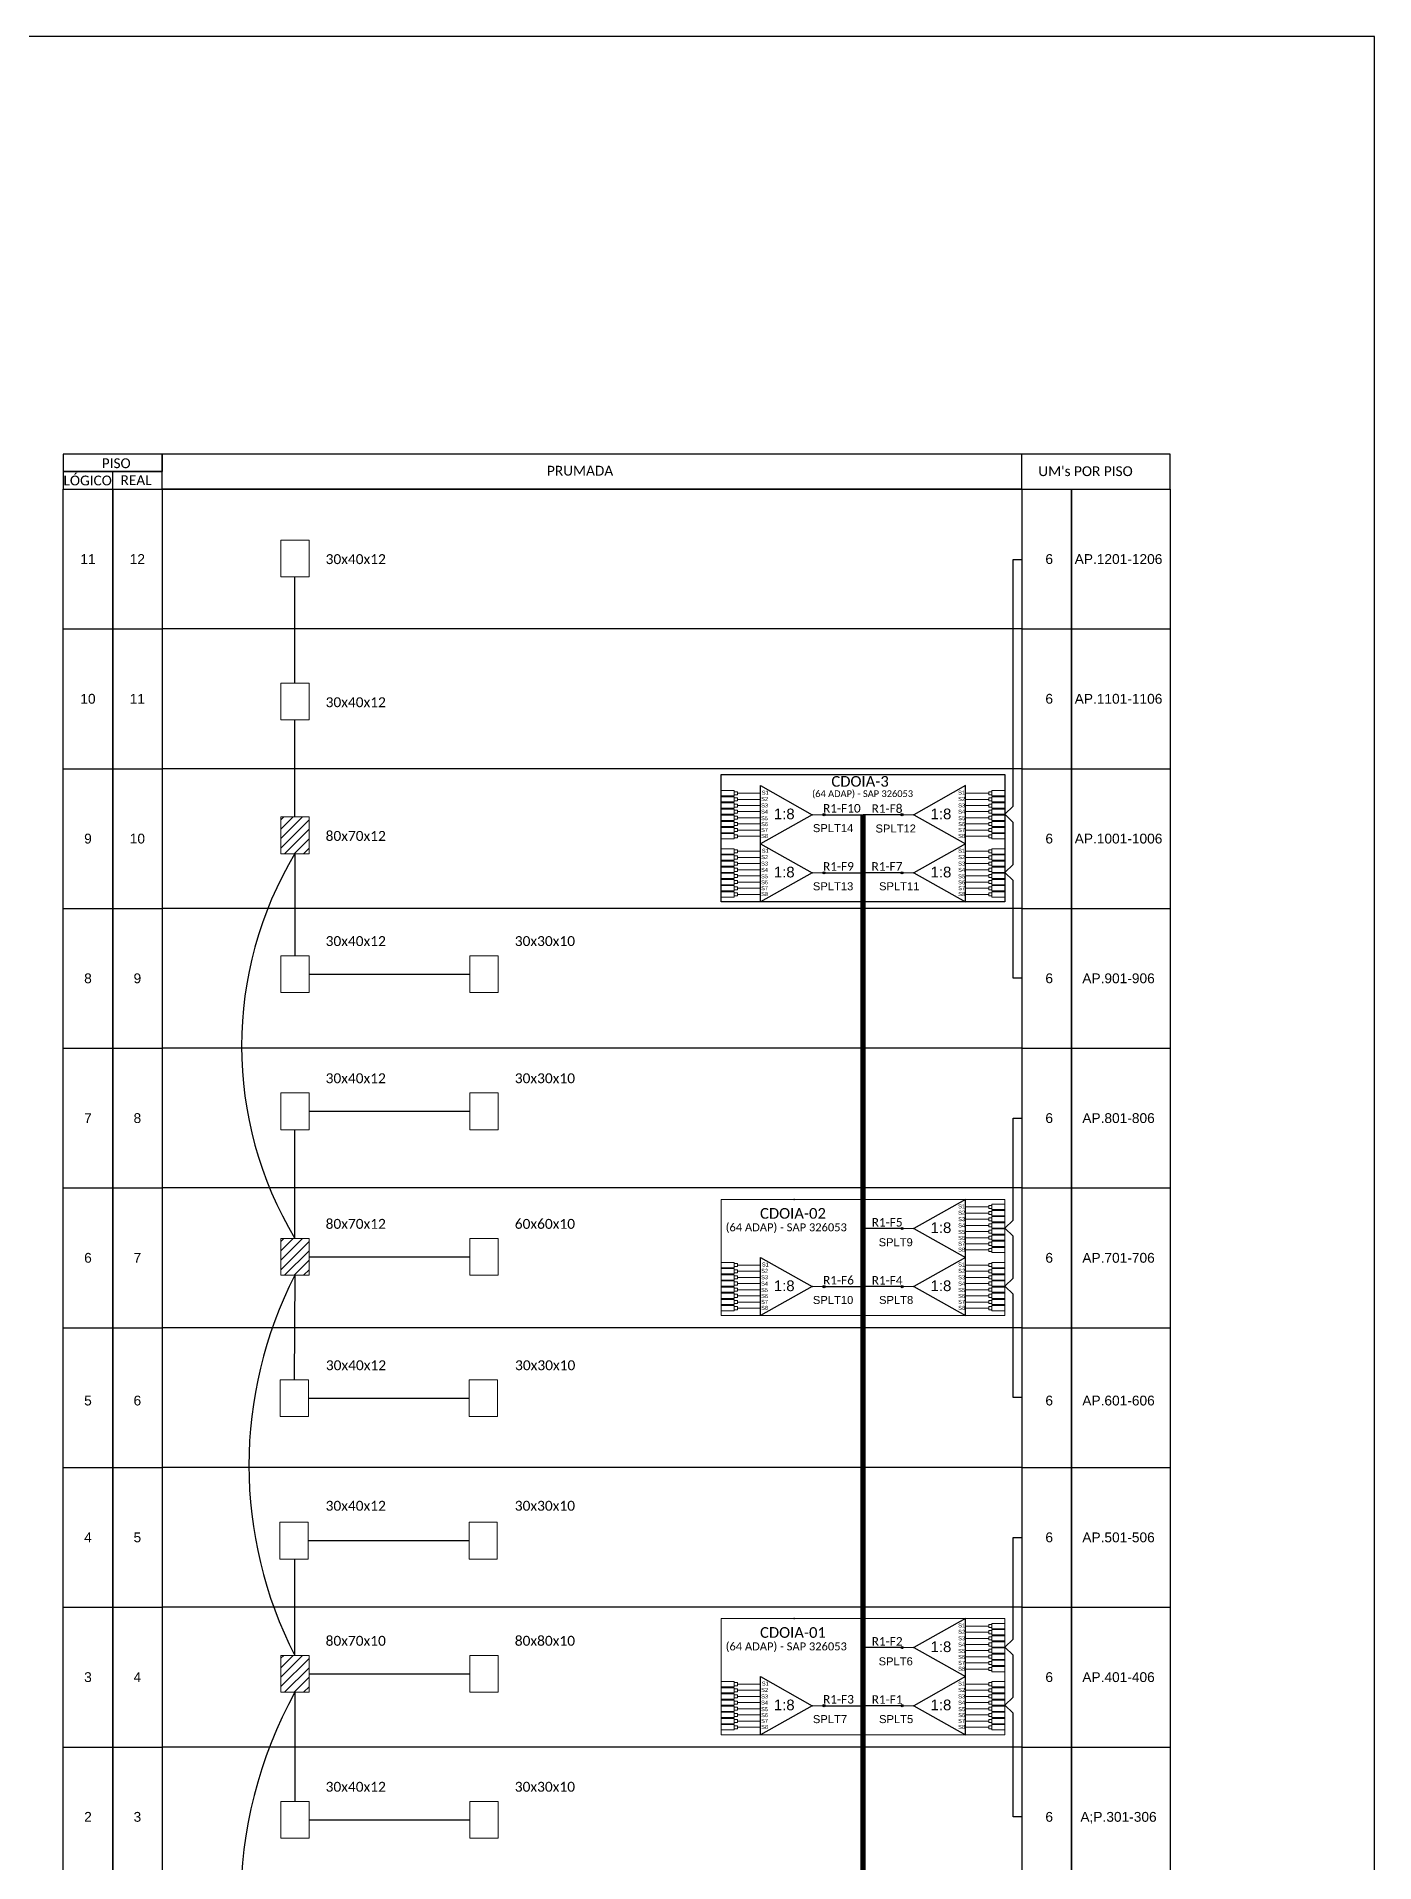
# Model space of a CAD drawing. Header units: millimetres. Extents: x 10187 to 11026, y 960 to 1554.
# Drawn here: x 10775 to 11025.8, y 1212 to 1554.2 of the extents above; entities that cross this region are included whole.
import ezdxf
from ezdxf.enums import TextEntityAlignment as Align

# ---------------------------------------------------------------- set-up
doc = ezdxf.new("R2010")
doc.units = ezdxf.units.MM
doc.layers.add('10.0-Cartográfico', color=252, linetype='Continuous')
doc.layers.add('CAP a instalar', color=1, linetype='Continuous')
doc.styles.add('ARIAL', font='arial.ttf')
doc.styles.add('WMF-Calibri0', font='calibri.ttf')

# ---------------------------------------------------------------- blocks, each defined once
blk = doc.blocks.new('SPLITTER_')
blk.add_point((0, 0))
at = {"style": 'ARIAL', "flags": 4}
blk.add_attdef('SPLT', (0, -3.26), '', height=1.5, dxfattribs=at)
blk = doc.blocks.new('LEG_64ADAP_ESQ')
blk.add_point((0, 0))
at = {"color": 1, "style": 'WMF-Calibri0', "flags": 4}
blk.add_attdef('CDO', (-4.08, -3.61), '', height=2, dxfattribs=at)
blk.add_attdef('MODELO', text='', height=1.5, dxfattribs=at).set_placement((-1.47, -5.97), align=Align.CENTER)

msp = doc.modelspace()

# ---------------------------------------------------------------- hatches: boundary and pattern name
h = msp.add_hatch()
h.set_pattern_fill('ANSI31', color=1, scale=10)
h.set_pattern_definition([(45, (-1366.6973, -375.054), (-0.88388348, 0.88388348), [])])
h.paths.add_polyline_path([(10826.12, 1407.94), (10820.83, 1407.94), (10820.83, 1401.04), (10826.12, 1401.04)])
h = msp.add_hatch(color=3)
h.dxf.hatch_style = 1
edge = h.paths.add_edge_path()
edge.add_arc((10922.65, 1408.34), 0.205, 0, 360)
h = msp.add_hatch(color=3)
h.dxf.hatch_style = 1
edge = h.paths.add_edge_path()
edge.add_arc((10937.26, 1408.34), 0.205, 0, 360)
h = msp.add_hatch(color=3)
h.dxf.hatch_style = 1
edge = h.paths.add_edge_path()
edge.add_arc((10922.65, 1397.44), 0.205, 0, 360)
h = msp.add_hatch(color=3)
h.dxf.hatch_style = 1
edge = h.paths.add_edge_path()
edge.add_arc((10937.26, 1397.44), 0.205, 0, 360)
h = msp.add_hatch()
h.set_pattern_fill('ANSI31', color=1, scale=10)
h.set_pattern_definition([(45, (-1366.6973, -454.0812), (-0.88388348, 0.88388348), [])])
h.paths.add_polyline_path([(10826.12, 1328.91), (10820.83, 1328.91), (10820.83, 1322.02), (10826.12, 1322.02)])
h = msp.add_hatch(color=3)
h.dxf.hatch_style = 1
edge = h.paths.add_edge_path()
edge.add_arc((10937.27, 1330.79), 0.205, 0, 360)
h = msp.add_hatch(color=3)
h.dxf.hatch_style = 1
edge = h.paths.add_edge_path()
edge.add_arc((10922.65, 1319.9), 0.205, 0, 360)
h = msp.add_hatch(color=3)
h.dxf.hatch_style = 1
edge = h.paths.add_edge_path()
edge.add_arc((10937.27, 1319.9), 0.205, 0, 360)
h = msp.add_hatch()
h.set_pattern_fill('ANSI31', color=1, scale=10)
h.set_pattern_definition([(45, (-1366.6973, -532.2277), (-0.88388348, 0.88388348), [])])
h.paths.add_polyline_path([(10826.12, 1250.77), (10820.83, 1250.77), (10820.83, 1243.87), (10826.12, 1243.87)])
h = msp.add_hatch(color=3)
h.dxf.hatch_style = 1
edge = h.paths.add_edge_path()
edge.add_arc((10937.27, 1252.24), 0.205, 0, 360)
h = msp.add_hatch(color=3)
h.dxf.hatch_style = 1
edge = h.paths.add_edge_path()
edge.add_arc((10922.65, 1241.34), 0.205, 0, 360)
h = msp.add_hatch(color=3)
h.dxf.hatch_style = 1
edge = h.paths.add_edge_path()
edge.add_arc((10937.27, 1241.34), 0.205, 0, 360)

# ---------------------------------------------------------------- linework, layer by layer
at = {"color": 0}
for p, q in [((10780.06, 1469.36), (10789.32, 1469.36)), ((10780.06, 1443.16), (10780.06, 1469.36)), ((10780.06, 1469.36), (10789.32, 1469.36)), ((10789.32, 1469.36), (10789.32, 1443.16)), ((10789.32, 1469.36), (10798.58, 1469.36)), ((10789.32, 1443.16), (10789.32, 1469.36)), ((10789.32, 1469.36), (10798.58, 1469.36)), ((10959.74, 1469.36), (10798.58, 1469.36)), ((10798.58, 1469.36), (10798.58, 1443.16)), ((10959.74, 1469.36), (10798.58, 1469.36)), ((10959.74, 1469.36), (10969, 1469.36)), ((10959.74, 1443.16), (10959.74, 1469.36)), ((10959.74, 1469.36), (10969, 1469.36)), ((10969, 1469.36), (10987.51, 1469.36)), ((10969, 1443.16), (10969, 1469.36)), ((10969, 1469.36), (10969, 1443.16)), ((10969, 1469.36), (10987.51, 1469.36)), ((10987.51, 1469.36), (10987.51, 1443.16)), ((10780.06, 1443.16), (10789.32, 1443.16)), ((10780.06, 1416.97), (10780.06, 1443.16)), ((10789.32, 1443.16), (10789.32, 1416.97)), ((10789.32, 1443.16), (10798.58, 1443.16)), ((10789.32, 1416.97), (10789.32, 1443.16)), ((10959.74, 1443.16), (10798.58, 1443.16)), ((10798.58, 1443.16), (10798.58, 1416.97)), ((10959.74, 1443.16), (10969, 1443.16)), ((10959.74, 1416.97), (10959.74, 1443.16)), ((10969, 1443.16), (10987.51, 1443.16)), ((10969, 1416.97), (10969, 1443.16)), ((10969, 1443.16), (10969, 1416.97)), ((10987.51, 1443.16), (10987.51, 1416.97)), ((10780.06, 1416.97), (10789.32, 1416.97)), ((10780.06, 1390.77), (10780.06, 1416.97)), ((10789.32, 1416.97), (10789.32, 1390.77)), ((10789.32, 1416.97), (10798.58, 1416.97)), ((10789.32, 1390.77), (10789.32, 1416.97)), ((10959.74, 1416.97), (10798.58, 1416.97)), ((10798.58, 1416.97), (10798.58, 1390.77)), ((10959.74, 1416.97), (10969, 1416.97)), ((10959.74, 1390.77), (10959.74, 1416.97)), ((10969, 1416.97), (10987.51, 1416.97)), ((10969, 1390.77), (10969, 1416.97)), ((10969, 1416.97), (10969, 1390.77)), ((10987.51, 1416.97), (10987.51, 1390.77)), ((10780.06, 1390.77), (10789.32, 1390.77)), ((10780.06, 1364.58), (10780.06, 1390.77)), ((10789.32, 1390.77), (10789.32, 1364.58)), ((10789.32, 1390.77), (10798.58, 1390.77)), ((10789.32, 1364.58), (10789.32, 1390.77)), ((10959.74, 1390.77), (10798.58, 1390.77)), ((10798.58, 1390.77), (10798.58, 1364.58)), ((10959.74, 1390.77), (10969, 1390.77)), ((10959.74, 1364.58), (10959.74, 1390.77)), ((10969, 1390.77), (10987.51, 1390.77)), ((10969, 1364.58), (10969, 1390.77)), ((10969, 1390.77), (10969, 1364.58)), ((10987.51, 1390.77), (10987.51, 1364.58)), ((10780.06, 1364.58), (10789.32, 1364.58)), ((10780.06, 1338.38), (10780.06, 1364.58)), ((10789.32, 1364.58), (10789.32, 1338.38)), ((10789.32, 1364.58), (10798.58, 1364.58)), ((10789.32, 1338.38), (10789.32, 1364.58)), ((10959.74, 1364.58), (10798.58, 1364.58)), ((10798.58, 1364.58), (10798.58, 1338.38)), ((10959.74, 1364.58), (10969, 1364.58)), ((10959.74, 1338.38), (10959.74, 1364.58)), ((10969, 1364.58), (10987.51, 1364.58)), ((10969, 1338.38), (10969, 1364.58)), ((10969, 1364.58), (10969, 1338.38)), ((10987.51, 1364.58), (10987.51, 1338.38)), ((10780.06, 1338.38), (10789.32, 1338.38)), ((10780.06, 1312.19), (10780.06, 1338.38)), ((10789.32, 1338.38), (10789.32, 1312.19)), ((10789.32, 1338.38), (10798.58, 1338.38)), ((10789.32, 1312.19), (10789.32, 1338.38)), ((10959.74, 1338.38), (10798.58, 1338.38)), ((10798.58, 1338.38), (10798.58, 1312.19)), ((10959.74, 1338.38), (10969, 1338.38)), ((10959.74, 1312.19), (10959.74, 1338.38)), ((10969, 1338.38), (10987.51, 1338.38)), ((10969, 1312.19), (10969, 1338.38)), ((10969, 1338.38), (10969, 1312.19)), ((10987.51, 1338.38), (10987.51, 1312.19)), ((10780.06, 1312.19), (10789.32, 1312.19)), ((10780.06, 1285.99), (10780.06, 1312.19)), ((10789.32, 1312.19), (10789.32, 1285.99)), ((10789.32, 1312.19), (10798.58, 1312.19)), ((10789.32, 1285.99), (10789.32, 1312.19)), ((10959.74, 1312.19), (10798.58, 1312.19)), ((10798.58, 1312.19), (10798.58, 1285.99)), ((10959.74, 1312.19), (10969, 1312.19)), ((10959.74, 1285.99), (10959.74, 1312.19)), ((10969, 1312.19), (10987.51, 1312.19)), ((10969, 1285.99), (10969, 1312.19)), ((10969, 1312.19), (10969, 1285.99)), ((10987.51, 1312.19), (10987.51, 1285.99)), ((10780.06, 1285.99), (10789.32, 1285.99)), ((10780.06, 1259.8), (10780.06, 1285.99)), ((10789.32, 1285.99), (10789.32, 1259.8)), ((10789.32, 1285.99), (10798.58, 1285.99)), ((10789.32, 1259.8), (10789.32, 1285.99)), ((10959.74, 1285.99), (10798.58, 1285.99)), ((10798.58, 1285.99), (10798.58, 1259.8)), ((10959.74, 1285.99), (10969, 1285.99)), ((10959.74, 1259.8), (10959.74, 1285.99)), ((10969, 1285.99), (10987.51, 1285.99)), ((10969, 1259.8), (10969, 1285.99)), ((10969, 1285.99), (10969, 1259.8)), ((10987.51, 1285.99), (10987.51, 1259.8)), ((10780.06, 1259.8), (10789.32, 1259.8)), ((10780.06, 1233.6), (10780.06, 1259.8)), ((10789.32, 1259.8), (10789.32, 1233.6)), ((10789.32, 1259.8), (10798.58, 1259.8)), ((10789.32, 1233.6), (10789.32, 1259.8)), ((10959.74, 1259.8), (10798.58, 1259.8)), ((10798.58, 1259.8), (10798.58, 1233.6)), ((10959.74, 1259.8), (10969, 1259.8)), ((10959.74, 1233.6), (10959.74, 1259.8)), ((10969, 1259.8), (10987.51, 1259.8)), ((10969, 1233.6), (10969, 1259.8)), ((10969, 1259.8), (10969, 1233.6)), ((10987.51, 1259.8), (10987.51, 1233.6)), ((10959.74, 1233.6), (10798.58, 1233.6))]:
    msp.add_line(p, q, dxfattribs=at)
for points in [[(10187.23, 960.2), (11025.8, 960.2), (11025.8, 1554.2), (10187.23, 1554.2), (10187.23, 960.2)], [(10798.58, 1469.36), (10987.51, 1469.36), (10987.51, 1475.94), (10798.58, 1475.94), (10798.58, 1475.94), (10798.58, 1472.65)], [(10959.73, 1469.36), (10959.73, 1475.94)], [(10789.32, 1469.36), (10789.32, 1472.65)]]:
    msp.add_lwpolyline(points)
for points in [[(10780.06, 1472.65), (10798.58, 1472.65), (10798.58, 1475.94), (10780.06, 1475.94)], [(10780.06, 1469.36), (10798.58, 1469.36), (10798.58, 1472.65), (10780.06, 1472.65)]]:
    msp.add_lwpolyline(points, close=True)
at = {"lineweight": 0}
for points in [[(10820.83, 1459.82), (10826.12, 1459.82), (10826.12, 1452.93), (10820.83, 1452.93)], [(10820.83, 1433), (10826.12, 1433), (10826.12, 1426.1), (10820.83, 1426.1)], [(10820.83, 1381.92), (10826.12, 1381.92), (10826.12, 1375.02), (10820.83, 1375.02)], [(10856.28, 1381.92), (10861.58, 1381.92), (10861.58, 1375.02), (10856.28, 1375.02)], [(10820.83, 1356.2), (10826.12, 1356.2), (10826.12, 1349.31), (10820.83, 1349.31)], [(10856.28, 1356.2), (10861.58, 1356.2), (10861.58, 1349.31), (10856.28, 1349.31)], [(10820.64, 1275.73), (10825.94, 1275.73), (10825.94, 1268.83), (10820.64, 1268.83)], [(10856.1, 1275.73), (10861.4, 1275.73), (10861.4, 1268.83), (10856.1, 1268.83)], [(10820.83, 1223.4), (10826.12, 1223.4), (10826.12, 1216.51), (10820.83, 1216.51)], [(10856.28, 1223.4), (10861.58, 1223.4), (10861.58, 1216.51), (10856.28, 1216.51)]]:
    msp.add_lwpolyline(points, close=True, dxfattribs=at)
at = {"color": 3}
for points in [[(10958.09, 1400.19), (10958.09, 1400.19), (10958.09, 1406.91), (10956.52, 1408.42), (10958.09, 1409.93), (10958.09, 1456.19), (10959.74, 1456.19)], [(10959.74, 1377.68), (10958.09, 1377.68), (10958.09, 1396.02), (10956.52, 1397.52), (10958.09, 1399.03), (10958.09, 1400.19)], [(10958.09, 1322.65), (10958.09, 1322.65), (10958.09, 1329.37), (10956.52, 1330.88), (10958.09, 1332.38), (10958.09, 1351.48), (10959.74, 1351.48)], [(10959.74, 1299.09), (10958.09, 1299.09), (10958.09, 1318.47), (10956.52, 1319.98), (10958.09, 1321.49), (10958.09, 1322.65)], [(10958.09, 1244.09), (10958.09, 1244.09), (10958.09, 1250.82), (10956.52, 1252.33), (10958.09, 1253.83), (10958.09, 1272.9), (10959.74, 1272.9)], [(10959.74, 1220.51), (10958.09, 1220.51), (10958.09, 1239.92), (10956.52, 1241.43), (10958.09, 1242.94), (10958.09, 1244.09)]]:
    msp.add_lwpolyline(points, dxfattribs=at)
at = {"color": 1}
for points in [[(10956.52, 1391.99), (10956.52, 1391.99), (10956.52, 1391.99), (10903.39, 1391.99), (10903.39, 1415.88), (10903.39, 1415.88)], [(10910.76, 1413.79), (10920.43, 1408.34), (10910.76, 1402.89), (10910.76, 1413.79)], [(10949.15, 1413.79), (10939.49, 1408.34), (10949.15, 1402.89), (10949.15, 1413.79)], [(10910.76, 1402.89), (10920.43, 1397.44), (10910.76, 1391.99), (10910.76, 1402.89)], [(10949.15, 1402.89), (10939.49, 1397.44), (10949.15, 1391.99), (10949.15, 1402.89)], [(10949.15, 1336.24), (10939.49, 1330.79), (10949.15, 1325.34), (10949.15, 1336.24)], [(10910.76, 1325.34), (10920.43, 1319.9), (10910.76, 1314.45), (10910.76, 1325.34)], [(10949.15, 1325.34), (10939.49, 1319.9), (10949.15, 1314.45), (10949.15, 1325.34)], [(10949.15, 1257.69), (10939.49, 1252.24), (10949.15, 1246.79), (10949.15, 1257.69)], [(10910.76, 1246.79), (10920.43, 1241.34), (10910.76, 1235.9), (10910.76, 1246.79)], [(10949.15, 1246.79), (10939.49, 1241.34), (10949.15, 1235.9), (10949.15, 1246.79)]]:
    msp.add_lwpolyline(points, dxfattribs=at)
msp.add_lwpolyline([(10903.39, 1415.88), (10956.52, 1415.88), (10956.52, 1391.99), (10903.39, 1391.99)], close=True, dxfattribs=at)
at = {"color": 3, "lineweight": 0}
for points in [[(10905.81, 1412.87), (10903.39, 1412.87)], [(10905.81, 1411.88), (10903.39, 1411.88)], [(10905.81, 1411.71), (10903.39, 1411.71)], [(10905.81, 1410.73), (10903.39, 1410.73)], [(10905.81, 1410.56), (10903.39, 1410.56)], [(10905.81, 1412.87), (10905.81, 1411.88)], [(10905.81, 1411.71), (10905.81, 1410.73)], [(10905.81, 1410.56), (10905.81, 1409.57)], [(10906.39, 1412.37), (10910.76, 1412.37)], [(10910.76, 1411.22), (10906.39, 1411.22)], [(10910.76, 1410.07), (10906.39, 1410.07)], [(10953.53, 1412.37), (10949.15, 1412.37)], [(10949.15, 1411.22), (10953.53, 1411.22)], [(10949.15, 1410.07), (10953.53, 1410.07)], [(10954.11, 1412.87), (10954.11, 1411.88)], [(10954.11, 1412.87), (10956.52, 1412.87)], [(10954.11, 1411.88), (10956.52, 1411.88)], [(10954.11, 1411.71), (10954.11, 1410.73)], [(10954.11, 1411.71), (10956.52, 1411.71)], [(10954.11, 1410.73), (10956.52, 1410.73)], [(10954.11, 1410.56), (10954.11, 1409.57)], [(10954.11, 1410.56), (10956.52, 1410.56)], [(10905.81, 1409.57), (10903.39, 1409.57)], [(10905.81, 1409.41), (10903.39, 1409.41)], [(10905.81, 1408.42), (10903.39, 1408.42)], [(10905.81, 1408.26), (10903.39, 1408.26)], [(10905.81, 1407.27), (10903.39, 1407.27)], [(10905.81, 1407.1), (10903.39, 1407.1)], [(10905.81, 1409.41), (10905.81, 1408.42)], [(10905.81, 1408.26), (10905.81, 1407.27)], [(10905.81, 1407.1), (10905.81, 1406.12)], [(10910.76, 1408.92), (10906.39, 1408.92)], [(10910.76, 1407.76), (10906.39, 1407.76)], [(10949.15, 1408.92), (10953.53, 1408.92)], [(10949.15, 1407.76), (10953.53, 1407.76)], [(10954.11, 1409.57), (10956.52, 1409.57)], [(10954.11, 1409.41), (10954.11, 1408.42)], [(10954.11, 1409.41), (10956.52, 1409.41)], [(10954.11, 1408.42), (10956.52, 1408.42)], [(10954.11, 1408.26), (10954.11, 1407.27)], [(10954.11, 1408.26), (10956.52, 1408.26)], [(10954.11, 1407.27), (10956.52, 1407.27)], [(10954.11, 1407.1), (10954.11, 1406.12)], [(10954.11, 1407.1), (10956.52, 1407.1)], [(10905.81, 1406.12), (10903.39, 1406.12)], [(10905.81, 1405.95), (10903.39, 1405.95)], [(10905.81, 1404.96), (10903.39, 1404.96)], [(10905.81, 1404.8), (10903.39, 1404.8)], [(10905.81, 1403.81), (10903.39, 1403.81)], [(10905.81, 1405.95), (10905.81, 1404.96)], [(10905.81, 1404.8), (10905.81, 1403.81)], [(10910.76, 1406.61), (10906.39, 1406.61)], [(10910.76, 1405.46), (10906.39, 1405.46)], [(10910.76, 1404.3), (10906.39, 1404.3)], [(10949.15, 1406.61), (10953.53, 1406.61)], [(10949.15, 1405.46), (10953.53, 1405.46)], [(10949.15, 1404.3), (10953.53, 1404.3)], [(10954.11, 1406.12), (10956.52, 1406.12)], [(10954.11, 1405.95), (10954.11, 1404.96)], [(10954.11, 1405.95), (10956.52, 1405.95)], [(10954.11, 1404.96), (10956.52, 1404.96)], [(10954.11, 1404.8), (10954.11, 1403.81)], [(10954.11, 1404.8), (10956.52, 1404.8)], [(10954.11, 1403.81), (10956.52, 1403.81)], [(10905.81, 1401.97), (10903.39, 1401.97)], [(10905.81, 1400.98), (10903.39, 1400.98)], [(10905.81, 1400.82), (10903.39, 1400.82)], [(10905.81, 1399.83), (10903.39, 1399.83)], [(10905.81, 1401.97), (10905.81, 1400.98)], [(10905.81, 1400.82), (10905.81, 1399.83)], [(10906.39, 1401.48), (10910.76, 1401.48)], [(10910.76, 1400.32), (10906.39, 1400.32)], [(10953.53, 1401.48), (10949.15, 1401.48)], [(10949.15, 1400.32), (10953.53, 1400.32)], [(10954.11, 1401.97), (10954.11, 1400.98)], [(10954.11, 1401.97), (10956.52, 1401.97)], [(10954.11, 1400.98), (10956.52, 1400.98)], [(10954.11, 1400.82), (10954.11, 1399.83)], [(10954.11, 1400.82), (10956.52, 1400.82)], [(10954.11, 1399.83), (10956.52, 1399.83)], [(10905.81, 1399.66), (10903.39, 1399.66)], [(10905.81, 1398.68), (10903.39, 1398.68)], [(10905.81, 1398.51), (10903.39, 1398.51)], [(10905.81, 1397.52), (10903.39, 1397.52)], [(10905.81, 1397.36), (10903.39, 1397.36)], [(10905.81, 1396.37), (10903.39, 1396.37)], [(10905.81, 1399.66), (10905.81, 1398.68)], [(10905.81, 1398.51), (10905.81, 1397.52)], [(10905.81, 1397.36), (10905.81, 1396.37)], [(10910.76, 1399.17), (10906.39, 1399.17)], [(10910.76, 1398.02), (10906.39, 1398.02)], [(10910.76, 1396.87), (10906.39, 1396.87)], [(10949.15, 1399.17), (10953.53, 1399.17)], [(10949.15, 1398.02), (10953.53, 1398.02)], [(10949.15, 1396.87), (10953.53, 1396.87)], [(10954.11, 1399.66), (10954.11, 1398.68)], [(10954.11, 1399.66), (10956.52, 1399.66)], [(10954.11, 1398.68), (10956.52, 1398.68)], [(10954.11, 1398.51), (10954.11, 1397.52)], [(10954.11, 1398.51), (10956.52, 1398.51)], [(10954.11, 1397.52), (10956.52, 1397.52)], [(10954.11, 1397.36), (10954.11, 1396.37)], [(10954.11, 1397.36), (10956.52, 1397.36)], [(10954.11, 1396.37), (10956.52, 1396.37)], [(10905.81, 1396.21), (10903.39, 1396.21)], [(10905.81, 1395.22), (10903.39, 1395.22)], [(10905.81, 1395.05), (10903.39, 1395.05)], [(10905.81, 1394.07), (10903.39, 1394.07)], [(10905.81, 1393.9), (10903.39, 1393.9)], [(10905.81, 1396.21), (10905.81, 1395.22)], [(10905.81, 1395.05), (10905.81, 1394.07)], [(10905.81, 1393.9), (10905.81, 1392.91)], [(10910.76, 1395.71), (10906.39, 1395.71)], [(10910.76, 1394.56), (10906.39, 1394.56)], [(10910.76, 1393.41), (10906.39, 1393.41)], [(10949.15, 1395.71), (10953.53, 1395.71)], [(10949.15, 1394.56), (10953.53, 1394.56)], [(10949.15, 1393.41), (10953.53, 1393.41)], [(10954.11, 1396.21), (10954.11, 1395.22)], [(10954.11, 1396.21), (10956.52, 1396.21)], [(10954.11, 1395.22), (10956.52, 1395.22)], [(10954.11, 1395.05), (10954.11, 1394.07)], [(10954.11, 1395.05), (10956.52, 1395.05)], [(10954.11, 1394.07), (10956.52, 1394.07)], [(10954.11, 1393.9), (10954.11, 1392.91)], [(10954.11, 1393.9), (10956.52, 1393.9)], [(10905.81, 1392.91), (10903.39, 1392.91)], [(10954.11, 1392.91), (10956.52, 1392.91)], [(10953.53, 1334.83), (10949.15, 1334.83)], [(10954.11, 1335.32), (10954.11, 1334.34)], [(10954.11, 1335.32), (10956.52, 1335.32)], [(10949.15, 1333.68), (10953.53, 1333.68)], [(10949.15, 1332.52), (10953.53, 1332.52)], [(10949.15, 1331.37), (10953.53, 1331.37)], [(10954.11, 1334.34), (10956.52, 1334.34)], [(10954.11, 1334.17), (10954.11, 1333.18)], [(10954.11, 1334.17), (10956.52, 1334.17)], [(10954.11, 1333.18), (10956.52, 1333.18)], [(10954.11, 1333.02), (10954.11, 1332.03)], [(10954.11, 1333.02), (10956.52, 1333.02)], [(10954.11, 1332.03), (10956.52, 1332.03)], [(10954.11, 1331.86), (10954.11, 1330.88)], [(10954.11, 1331.86), (10956.52, 1331.86)], [(10949.15, 1330.22), (10953.53, 1330.22)], [(10949.15, 1329.06), (10953.53, 1329.06)], [(10949.15, 1327.91), (10953.53, 1327.91)], [(10954.11, 1330.88), (10956.52, 1330.88)], [(10954.11, 1330.71), (10954.11, 1329.72)], [(10954.11, 1330.71), (10956.52, 1330.71)], [(10954.11, 1329.72), (10956.52, 1329.72)], [(10954.11, 1329.56), (10954.11, 1328.57)], [(10954.11, 1329.56), (10956.52, 1329.56)], [(10954.11, 1328.57), (10956.52, 1328.57)], [(10954.11, 1328.4), (10954.11, 1327.42)], [(10954.11, 1328.4), (10956.52, 1328.4)], [(10949.15, 1326.76), (10953.53, 1326.76)], [(10954.11, 1327.42), (10956.52, 1327.42)], [(10954.11, 1327.25), (10954.11, 1326.26)], [(10954.11, 1327.25), (10956.52, 1327.25)], [(10954.11, 1326.26), (10956.52, 1326.26)], [(10905.81, 1324.43), (10903.39, 1324.43)], [(10905.81, 1323.44), (10903.39, 1323.44)], [(10905.81, 1323.27), (10903.39, 1323.27)], [(10905.81, 1322.29), (10903.39, 1322.29)], [(10905.81, 1322.12), (10903.39, 1322.12)], [(10905.81, 1321.13), (10903.39, 1321.13)], [(10905.81, 1324.43), (10905.81, 1323.44)], [(10905.81, 1323.27), (10905.81, 1322.29)], [(10905.81, 1322.12), (10905.81, 1321.13)], [(10906.39, 1323.93), (10910.76, 1323.93)], [(10910.76, 1322.78), (10906.39, 1322.78)], [(10910.76, 1321.63), (10906.39, 1321.63)], [(10953.53, 1323.93), (10949.15, 1323.93)], [(10949.15, 1322.78), (10953.53, 1322.78)], [(10949.15, 1321.63), (10953.53, 1321.63)], [(10954.11, 1324.43), (10954.11, 1323.44)], [(10954.11, 1324.43), (10956.52, 1324.43)], [(10954.11, 1323.44), (10956.52, 1323.44)], [(10954.11, 1323.27), (10954.11, 1322.29)], [(10954.11, 1323.27), (10956.52, 1323.27)], [(10954.11, 1322.29), (10956.52, 1322.29)], [(10954.11, 1322.12), (10954.11, 1321.13)], [(10954.11, 1322.12), (10956.52, 1322.12)], [(10954.11, 1321.13), (10956.52, 1321.13)], [(10905.81, 1320.97), (10903.39, 1320.97)], [(10905.81, 1319.98), (10903.39, 1319.98)], [(10905.81, 1319.81), (10903.39, 1319.81)], [(10905.81, 1318.83), (10903.39, 1318.83)], [(10905.81, 1318.66), (10903.39, 1318.66)], [(10905.81, 1317.67), (10903.39, 1317.67)], [(10905.81, 1320.97), (10905.81, 1319.98)], [(10905.81, 1319.81), (10905.81, 1318.83)], [(10905.81, 1318.66), (10905.81, 1317.67)], [(10910.76, 1320.47), (10906.39, 1320.47)], [(10910.76, 1319.32), (10906.39, 1319.32)], [(10910.76, 1318.17), (10906.39, 1318.17)], [(10949.15, 1320.47), (10953.53, 1320.47)], [(10949.15, 1319.32), (10953.53, 1319.32)], [(10949.15, 1318.17), (10953.53, 1318.17)], [(10954.11, 1320.97), (10954.11, 1319.98)], [(10954.11, 1320.97), (10956.52, 1320.97)], [(10954.11, 1319.98), (10956.52, 1319.98)], [(10954.11, 1319.81), (10954.11, 1318.83)], [(10954.11, 1319.81), (10956.52, 1319.81)], [(10954.11, 1318.83), (10956.52, 1318.83)], [(10954.11, 1318.66), (10954.11, 1317.67)], [(10954.11, 1318.66), (10956.52, 1318.66)], [(10954.11, 1317.67), (10956.52, 1317.67)], [(10905.81, 1317.51), (10903.39, 1317.51)], [(10905.81, 1316.52), (10903.39, 1316.52)], [(10905.81, 1316.35), (10903.39, 1316.35)], [(10905.81, 1315.37), (10903.39, 1315.37)], [(10905.81, 1317.51), (10905.81, 1316.52)], [(10905.81, 1316.35), (10905.81, 1315.37)], [(10910.76, 1317.01), (10906.39, 1317.01)], [(10910.76, 1315.86), (10906.39, 1315.86)], [(10949.15, 1317.01), (10953.53, 1317.01)], [(10949.15, 1315.86), (10953.53, 1315.86)], [(10954.11, 1317.51), (10954.11, 1316.52)], [(10954.11, 1317.51), (10956.52, 1317.51)], [(10954.11, 1316.52), (10956.52, 1316.52)], [(10954.11, 1316.35), (10954.11, 1315.37)], [(10954.11, 1316.35), (10956.52, 1316.35)], [(10954.11, 1315.37), (10956.52, 1315.37)], [(10953.53, 1256.28), (10949.15, 1256.28)], [(10954.11, 1256.77), (10954.11, 1255.78)], [(10954.11, 1256.77), (10956.52, 1256.77)], [(10949.15, 1255.12), (10953.53, 1255.12)], [(10949.15, 1253.97), (10953.53, 1253.97)], [(10949.15, 1252.82), (10953.53, 1252.82)], [(10954.11, 1255.78), (10956.52, 1255.78)], [(10954.11, 1255.62), (10954.11, 1254.63)], [(10954.11, 1255.62), (10956.52, 1255.62)], [(10954.11, 1254.63), (10956.52, 1254.63)], [(10954.11, 1254.46), (10954.11, 1253.48)], [(10954.11, 1254.46), (10956.52, 1254.46)], [(10954.11, 1253.48), (10956.52, 1253.48)], [(10954.11, 1253.31), (10954.11, 1252.33)], [(10954.11, 1253.31), (10956.52, 1253.31)], [(10949.15, 1251.67), (10953.53, 1251.67)], [(10949.15, 1250.51), (10953.53, 1250.51)], [(10949.15, 1249.36), (10953.53, 1249.36)], [(10954.11, 1252.33), (10956.52, 1252.33)], [(10954.11, 1252.16), (10954.11, 1251.17)], [(10954.11, 1252.16), (10956.52, 1252.16)], [(10954.11, 1251.17), (10956.52, 1251.17)], [(10954.11, 1251.01), (10954.11, 1250.02)], [(10954.11, 1251.01), (10956.52, 1251.01)], [(10954.11, 1250.02), (10956.52, 1250.02)], [(10954.11, 1249.85), (10954.11, 1248.87)], [(10954.11, 1249.85), (10956.52, 1249.85)], [(10905.81, 1245.87), (10903.39, 1245.87)], [(10905.81, 1245.87), (10905.81, 1244.89)], [(10949.15, 1248.21), (10953.53, 1248.21)], [(10954.11, 1248.87), (10956.52, 1248.87)], [(10954.11, 1248.7), (10954.11, 1247.71)], [(10954.11, 1248.7), (10956.52, 1248.7)], [(10954.11, 1247.71), (10956.52, 1247.71)], [(10954.11, 1245.87), (10954.11, 1244.89)], [(10954.11, 1245.87), (10956.52, 1245.87)], [(10905.81, 1244.89), (10903.39, 1244.89)], [(10905.81, 1244.72), (10903.39, 1244.72)], [(10905.81, 1243.73), (10903.39, 1243.73)], [(10905.81, 1243.57), (10903.39, 1243.57)], [(10905.81, 1242.58), (10903.39, 1242.58)], [(10905.81, 1242.41), (10903.39, 1242.41)], [(10905.81, 1244.72), (10905.81, 1243.73)], [(10905.81, 1243.57), (10905.81, 1242.58)], [(10905.81, 1242.41), (10905.81, 1241.43)], [(10906.39, 1245.38), (10910.76, 1245.38)], [(10910.76, 1244.23), (10906.39, 1244.23)], [(10910.76, 1243.07), (10906.39, 1243.07)], [(10953.53, 1245.38), (10949.15, 1245.38)], [(10949.15, 1244.23), (10953.53, 1244.23)], [(10949.15, 1243.07), (10953.53, 1243.07)], [(10954.11, 1244.89), (10956.52, 1244.89)], [(10954.11, 1244.72), (10954.11, 1243.73)], [(10954.11, 1244.72), (10956.52, 1244.72)], [(10954.11, 1243.73), (10956.52, 1243.73)], [(10954.11, 1243.57), (10954.11, 1242.58)], [(10954.11, 1243.57), (10956.52, 1243.57)], [(10954.11, 1242.58), (10956.52, 1242.58)], [(10954.11, 1242.41), (10954.11, 1241.43)], [(10954.11, 1242.41), (10956.52, 1242.41)], [(10905.81, 1241.43), (10903.39, 1241.43)], [(10905.81, 1241.26), (10903.39, 1241.26)], [(10905.81, 1240.28), (10903.39, 1240.28)], [(10905.81, 1240.11), (10903.39, 1240.11)], [(10905.81, 1239.12), (10903.39, 1239.12)], [(10905.81, 1238.96), (10903.39, 1238.96)], [(10905.81, 1241.26), (10905.81, 1240.28)], [(10905.81, 1240.11), (10905.81, 1239.12)], [(10905.81, 1238.96), (10905.81, 1237.97)], [(10910.76, 1241.92), (10906.39, 1241.92)], [(10910.76, 1240.77), (10906.39, 1240.77)], [(10910.76, 1239.62), (10906.39, 1239.62)], [(10949.15, 1241.92), (10953.53, 1241.92)], [(10949.15, 1240.77), (10953.53, 1240.77)], [(10949.15, 1239.62), (10953.53, 1239.62)], [(10954.11, 1241.43), (10956.52, 1241.43)], [(10954.11, 1241.26), (10954.11, 1240.28)], [(10954.11, 1241.26), (10956.52, 1241.26)], [(10954.11, 1240.28), (10956.52, 1240.28)], [(10954.11, 1240.11), (10954.11, 1239.12)], [(10954.11, 1240.11), (10956.52, 1240.11)], [(10954.11, 1239.12), (10956.52, 1239.12)], [(10954.11, 1238.96), (10954.11, 1237.97)], [(10954.11, 1238.96), (10956.52, 1238.96)], [(10905.81, 1237.97), (10903.39, 1237.97)], [(10905.81, 1237.8), (10903.39, 1237.8)], [(10905.81, 1236.82), (10903.39, 1236.82)], [(10905.81, 1237.8), (10905.81, 1236.82)], [(10910.76, 1238.46), (10906.39, 1238.46)], [(10910.76, 1237.31), (10906.39, 1237.31)], [(10949.15, 1238.46), (10953.53, 1238.46)], [(10949.15, 1237.31), (10953.53, 1237.31)], [(10954.11, 1237.97), (10956.52, 1237.97)], [(10954.11, 1237.8), (10954.11, 1236.82)], [(10954.11, 1237.8), (10956.52, 1237.8)], [(10954.11, 1236.82), (10956.52, 1236.82)]]:
    msp.add_lwpolyline(points, dxfattribs=at)
for points in [[(10906.39, 1412.66), (10905.81, 1412.66), (10905.81, 1412.09), (10906.39, 1412.09)], [(10906.39, 1411.51), (10905.81, 1411.51), (10905.81, 1410.93), (10906.39, 1410.93)], [(10906.39, 1410.35), (10905.81, 1410.35), (10905.81, 1409.78), (10906.39, 1409.78)], [(10953.53, 1412.66), (10954.11, 1412.66), (10954.11, 1412.09), (10953.53, 1412.09)], [(10953.53, 1411.51), (10954.11, 1411.51), (10954.11, 1410.93), (10953.53, 1410.93)], [(10953.53, 1410.35), (10954.11, 1410.35), (10954.11, 1409.78), (10953.53, 1409.78)], [(10906.39, 1409.2), (10905.81, 1409.2), (10905.81, 1408.63), (10906.39, 1408.63)], [(10906.39, 1408.05), (10905.81, 1408.05), (10905.81, 1407.48), (10906.39, 1407.48)], [(10906.39, 1406.9), (10905.81, 1406.9), (10905.81, 1406.32), (10906.39, 1406.32)], [(10953.53, 1409.2), (10954.11, 1409.2), (10954.11, 1408.63), (10953.53, 1408.63)], [(10953.53, 1408.05), (10954.11, 1408.05), (10954.11, 1407.48), (10953.53, 1407.48)], [(10953.53, 1406.9), (10954.11, 1406.9), (10954.11, 1406.32), (10953.53, 1406.32)], [(10906.39, 1405.74), (10905.81, 1405.74), (10905.81, 1405.17), (10906.39, 1405.17)], [(10906.39, 1404.59), (10905.81, 1404.59), (10905.81, 1404.02), (10906.39, 1404.02)], [(10953.53, 1405.74), (10954.11, 1405.74), (10954.11, 1405.17), (10953.53, 1405.17)], [(10953.53, 1404.59), (10954.11, 1404.59), (10954.11, 1404.02), (10953.53, 1404.02)], [(10906.39, 1401.76), (10905.81, 1401.76), (10905.81, 1401.19), (10906.39, 1401.19)], [(10906.39, 1400.61), (10905.81, 1400.61), (10905.81, 1400.04), (10906.39, 1400.04)], [(10953.53, 1401.76), (10954.11, 1401.76), (10954.11, 1401.19), (10953.53, 1401.19)], [(10953.53, 1400.61), (10954.11, 1400.61), (10954.11, 1400.04), (10953.53, 1400.04)], [(10906.39, 1399.46), (10905.81, 1399.46), (10905.81, 1398.88), (10906.39, 1398.88)], [(10906.39, 1398.3), (10905.81, 1398.3), (10905.81, 1397.73), (10906.39, 1397.73)], [(10906.39, 1397.15), (10905.81, 1397.15), (10905.81, 1396.58), (10906.39, 1396.58)], [(10953.53, 1399.46), (10954.11, 1399.46), (10954.11, 1398.88), (10953.53, 1398.88)], [(10953.53, 1398.3), (10954.11, 1398.3), (10954.11, 1397.73), (10953.53, 1397.73)], [(10953.53, 1397.15), (10954.11, 1397.15), (10954.11, 1396.58), (10953.53, 1396.58)], [(10906.39, 1396), (10905.81, 1396), (10905.81, 1395.43), (10906.39, 1395.43)], [(10906.39, 1394.85), (10905.81, 1394.85), (10905.81, 1394.27), (10906.39, 1394.27)], [(10906.39, 1393.69), (10905.81, 1393.69), (10905.81, 1393.12), (10906.39, 1393.12)], [(10953.53, 1396), (10954.11, 1396), (10954.11, 1395.43), (10953.53, 1395.43)], [(10953.53, 1394.85), (10954.11, 1394.85), (10954.11, 1394.27), (10953.53, 1394.27)], [(10953.53, 1393.69), (10954.11, 1393.69), (10954.11, 1393.12), (10953.53, 1393.12)], [(10953.53, 1335.12), (10954.11, 1335.12), (10954.11, 1334.54), (10953.53, 1334.54)], [(10953.53, 1333.96), (10954.11, 1333.96), (10954.11, 1333.39), (10953.53, 1333.39)], [(10953.53, 1332.81), (10954.11, 1332.81), (10954.11, 1332.24), (10953.53, 1332.24)], [(10953.53, 1331.66), (10954.11, 1331.66), (10954.11, 1331.08), (10953.53, 1331.08)], [(10953.53, 1330.5), (10954.11, 1330.5), (10954.11, 1329.93), (10953.53, 1329.93)], [(10953.53, 1329.35), (10954.11, 1329.35), (10954.11, 1328.78), (10953.53, 1328.78)], [(10953.53, 1328.2), (10954.11, 1328.2), (10954.11, 1327.62), (10953.53, 1327.62)], [(10953.53, 1327.04), (10954.11, 1327.04), (10954.11, 1326.47), (10953.53, 1326.47)], [(10906.39, 1324.22), (10905.81, 1324.22), (10905.81, 1323.65), (10906.39, 1323.65)], [(10906.39, 1323.07), (10905.81, 1323.07), (10905.81, 1322.49), (10906.39, 1322.49)], [(10906.39, 1321.91), (10905.81, 1321.91), (10905.81, 1321.34), (10906.39, 1321.34)], [(10953.53, 1324.22), (10954.11, 1324.22), (10954.11, 1323.65), (10953.53, 1323.65)], [(10953.53, 1323.07), (10954.11, 1323.07), (10954.11, 1322.49), (10953.53, 1322.49)], [(10953.53, 1321.91), (10954.11, 1321.91), (10954.11, 1321.34), (10953.53, 1321.34)], [(10906.39, 1320.76), (10905.81, 1320.76), (10905.81, 1320.19), (10906.39, 1320.19)], [(10906.39, 1319.61), (10905.81, 1319.61), (10905.81, 1319.03), (10906.39, 1319.03)], [(10906.39, 1318.45), (10905.81, 1318.45), (10905.81, 1317.88), (10906.39, 1317.88)], [(10953.53, 1320.76), (10954.11, 1320.76), (10954.11, 1320.19), (10953.53, 1320.19)], [(10953.53, 1319.61), (10954.11, 1319.61), (10954.11, 1319.03), (10953.53, 1319.03)], [(10953.53, 1318.45), (10954.11, 1318.45), (10954.11, 1317.88), (10953.53, 1317.88)], [(10906.39, 1317.3), (10905.81, 1317.3), (10905.81, 1316.73), (10906.39, 1316.73)], [(10906.39, 1316.15), (10905.81, 1316.15), (10905.81, 1315.57), (10906.39, 1315.57)], [(10953.53, 1317.3), (10954.11, 1317.3), (10954.11, 1316.73), (10953.53, 1316.73)], [(10953.53, 1316.15), (10954.11, 1316.15), (10954.11, 1315.57), (10953.53, 1315.57)], [(10953.53, 1256.56), (10954.11, 1256.56), (10954.11, 1255.99), (10953.53, 1255.99)], [(10953.53, 1255.41), (10954.11, 1255.41), (10954.11, 1254.84), (10953.53, 1254.84)], [(10953.53, 1254.26), (10954.11, 1254.26), (10954.11, 1253.69), (10953.53, 1253.69)], [(10953.53, 1253.1), (10954.11, 1253.1), (10954.11, 1252.53), (10953.53, 1252.53)], [(10953.53, 1251.95), (10954.11, 1251.95), (10954.11, 1251.38), (10953.53, 1251.38)], [(10953.53, 1250.8), (10954.11, 1250.8), (10954.11, 1250.23), (10953.53, 1250.23)], [(10953.53, 1249.65), (10954.11, 1249.65), (10954.11, 1249.07), (10953.53, 1249.07)], [(10953.53, 1248.49), (10954.11, 1248.49), (10954.11, 1247.92), (10953.53, 1247.92)], [(10906.39, 1245.67), (10905.81, 1245.67), (10905.81, 1245.09), (10906.39, 1245.09)], [(10906.39, 1244.51), (10905.81, 1244.51), (10905.81, 1243.94), (10906.39, 1243.94)], [(10906.39, 1243.36), (10905.81, 1243.36), (10905.81, 1242.79), (10906.39, 1242.79)], [(10953.53, 1245.67), (10954.11, 1245.67), (10954.11, 1245.09), (10953.53, 1245.09)], [(10953.53, 1244.51), (10954.11, 1244.51), (10954.11, 1243.94), (10953.53, 1243.94)], [(10953.53, 1243.36), (10954.11, 1243.36), (10954.11, 1242.79), (10953.53, 1242.79)], [(10906.39, 1242.21), (10905.81, 1242.21), (10905.81, 1241.64), (10906.39, 1241.64)], [(10906.39, 1241.05), (10905.81, 1241.05), (10905.81, 1240.48), (10906.39, 1240.48)], [(10906.39, 1239.9), (10905.81, 1239.9), (10905.81, 1239.33), (10906.39, 1239.33)], [(10953.53, 1242.21), (10954.11, 1242.21), (10954.11, 1241.64), (10953.53, 1241.64)], [(10953.53, 1241.05), (10954.11, 1241.05), (10954.11, 1240.48), (10953.53, 1240.48)], [(10953.53, 1239.9), (10954.11, 1239.9), (10954.11, 1239.33), (10953.53, 1239.33)], [(10906.39, 1238.75), (10905.81, 1238.75), (10905.81, 1238.18), (10906.39, 1238.18)], [(10906.39, 1237.6), (10905.81, 1237.6), (10905.81, 1237.02), (10906.39, 1237.02)], [(10953.53, 1238.75), (10954.11, 1238.75), (10954.11, 1238.18), (10953.53, 1238.18)], [(10953.53, 1237.6), (10954.11, 1237.6), (10954.11, 1237.02), (10953.53, 1237.02)]]:
    msp.add_lwpolyline(points, close=True, dxfattribs=at)
at = {"color": 1, "lineweight": 0}
for points in [[(10820.83, 1407.94), (10826.12, 1407.94), (10826.12, 1401.04), (10820.83, 1401.04)], [(10903.39, 1336.23), (10956.52, 1336.23), (10956.52, 1314.45), (10903.39, 1314.45)], [(10820.83, 1328.91), (10826.12, 1328.91), (10826.12, 1322.02), (10820.83, 1322.02)], [(10903.39, 1257.68), (10956.52, 1257.68), (10956.52, 1235.9), (10903.39, 1235.9)], [(10820.83, 1250.77), (10826.12, 1250.77), (10826.12, 1243.87), (10820.83, 1243.87)]]:
    msp.add_lwpolyline(points, close=True, dxfattribs=at)
at = {"color": 5, "const_width": 1}
msp.add_lwpolyline([(10929.96, 1408.34), (10929.96, 1187.78), (10911.71, 1187.78)], dxfattribs=at)
at = {"color": 1, "lineweight": 0}
for points in [[(10920.43, 1408.34), (10922.65, 1408.34)], [(10939.49, 1408.34), (10937.26, 1408.34)], [(10920.43, 1397.44), (10922.65, 1397.44)], [(10939.49, 1397.44), (10937.26, 1397.44)], [(10939.49, 1330.79), (10937.26, 1330.79)], [(10920.43, 1319.9), (10922.65, 1319.9)], [(10939.49, 1319.9), (10937.26, 1319.9)], [(10939.49, 1252.24), (10937.26, 1252.24)], [(10920.43, 1241.34), (10922.65, 1241.34)], [(10939.49, 1241.34), (10937.26, 1241.34)]]:
    msp.add_lwpolyline(points, dxfattribs=at)
at = {"color": 5}
for points in [[(10922.86, 1408.34), (10929.96, 1408.34)], [(10937.06, 1408.34), (10929.96, 1408.34)], [(10922.86, 1397.44), (10929.96, 1397.44)], [(10937.06, 1397.44), (10929.96, 1397.44)], [(10937.26, 1330.79), (10929.96, 1330.79)], [(10922.86, 1319.9), (10929.96, 1319.9)], [(10937.26, 1319.9), (10929.96, 1319.9)], [(10937.26, 1252.24), (10929.96, 1252.24)], [(10922.86, 1241.34), (10929.96, 1241.34)], [(10937.26, 1241.34), (10929.96, 1241.34)]]:
    msp.add_lwpolyline(points, dxfattribs=at)
at = {"color": 0, "lineweight": 0}
for points in [[(10856.28, 1328.91), (10861.58, 1328.91), (10861.58, 1322.02), (10856.28, 1322.02)], [(10820.69, 1302.42), (10825.99, 1302.42), (10825.99, 1295.52), (10820.69, 1295.52)], [(10856.14, 1302.42), (10861.44, 1302.42), (10861.44, 1295.52), (10856.14, 1295.52)], [(10856.28, 1250.77), (10861.58, 1250.77), (10861.58, 1243.87), (10856.28, 1243.87)]]:
    msp.add_lwpolyline(points, close=True, dxfattribs=at)
at = {"color": 0}
for points in [[(10780.06, 1233.6), (10789.32, 1233.6), (10789.32, 1207.41), (10780.06, 1207.41)], [(10789.32, 1233.6), (10798.58, 1233.6), (10798.58, 1207.41), (10789.32, 1207.41)], [(10959.74, 1233.6), (10969, 1233.6), (10969, 1207.41), (10959.74, 1207.41)], [(10969, 1233.6), (10987.51, 1233.6), (10987.51, 1207.41), (10969, 1207.41)]]:
    msp.add_lwpolyline(points, close=True, dxfattribs=at)
at = {"color": 3}
for centre in [(10922.65, 1408.34), (10937.26, 1408.34), (10922.65, 1397.44), (10937.26, 1397.44), (10937.27, 1330.79), (10922.65, 1319.9), (10937.27, 1319.9), (10937.27, 1252.24), (10922.65, 1241.34), (10937.27, 1241.34)]:
    msp.add_circle(centre, 0.205, dxfattribs=at)
for p in [(10939.49, 1408.34), (10939.49, 1330.79), (10939.49, 1252.24)]:
    msp.add_point(p)
at = {"layer": '10.0-Cartográfico', "color": 3}
for points in [[(10826.12, 1378.47), (10856.28, 1378.47)], [(10826.12, 1352.75), (10856.28, 1352.75)], [(10826.12, 1325.46), (10856.28, 1325.46)], [(10825.99, 1298.97), (10856.14, 1298.97)], [(10825.94, 1272.28), (10856.1, 1272.28)], [(10826.12, 1247.32), (10856.28, 1247.32)], [(10826.12, 1219.96), (10856.28, 1219.96)]]:
    msp.add_lwpolyline(points, dxfattribs=at)
at = {"layer": 'CAP a instalar', "color": 3}
for points in [[(10823.48, 1433), (10823.48, 1452.93)], [(10823.48, 1407.94), (10823.48, 1426.1)], [(10823.48, 1401.04), (10823.48, 1381.92)], [(10823.48, 1328.91), (10823.48, 1349.31)], [(10823.48, 1322.02), (10823.34, 1302.42)], [(10823.48, 1250.77), (10823.48, 1268.83)], [(10823.48, 1243.87), (10823.48, 1223.4)]]:
    msp.add_lwpolyline(points, dxfattribs=at)
for centre, radius, start, end in [((10883.44, 1364.98), 69.97, 148.9738, 211.0262), ((10892.77, 1286.39), 77.92, 152.7931, 207.2069), ((10895.67, 1204.19), 82.38, 151.203, 208.797)]:
    msp.add_arc(centre, radius, start, end, dxfattribs=at)

# ---------------------------------------------------------------- block references
ref = msp.add_blockref('SPLITTER_', (10920.43, 1408.34))
ref.add_attrib('SPLT', 'SPLT14', (10920.55, 1405.08), dxfattribs={"height": 1.5, "style": 'ARIAL'})
ref = msp.add_blockref('SPLITTER_', (10920.43, 1397.44))
ref.add_attrib('SPLT', 'SPLT13', (10920.55, 1394.18), dxfattribs={"height": 1.5, "style": 'ARIAL'})
ref = msp.add_blockref('SPLITTER_', (10939.49, 1397.44), dxfattribs=dict(xscale=-1))
ref.add_attrib('SPLT', 'SPLT11', (10932.95, 1394.18), dxfattribs={"height": 1.5, "style": 'ARIAL'})
ref = msp.add_blockref('LEG_64ADAP_ESQ', (10917.03, 1336.23))
ref.add_attrib('CDO', 'CDOIA-02', (10910.64, 1332.62), dxfattribs={"color": 1, "height": 2, "style": 'WMF-Calibri0'})
ref.add_attrib('MODELO', '(64 ADAP) - SAP 326053', dxfattribs={"color": 1, "height": 1.5, "style": 'WMF-Calibri0'}).set_placement((10915.56, 1330.26), align=Align.CENTER)
ref = msp.add_blockref('SPLITTER_', (10920.43, 1319.9))
ref.add_attrib('SPLT', 'SPLT10', (10920.55, 1316.64), dxfattribs={"height": 1.5, "style": 'ARIAL'})
ref = msp.add_blockref('SPLITTER_', (10939.49, 1319.9), dxfattribs=dict(xscale=-1))
ref.add_attrib('SPLT', 'SPLT8', (10932.95, 1316.64), dxfattribs={"height": 1.5, "style": 'ARIAL'})
ref = msp.add_blockref('LEG_64ADAP_ESQ', (10917.03, 1257.68))
ref.add_attrib('CDO', 'CDOIA-01', (10910.64, 1254.07), dxfattribs={"color": 1, "height": 2, "style": 'WMF-Calibri0'})
ref.add_attrib('MODELO', '(64 ADAP) - SAP 326053', dxfattribs={"color": 1, "height": 1.5, "style": 'WMF-Calibri0'}).set_placement((10915.56, 1251.71), align=Align.CENTER)
ref = msp.add_blockref('SPLITTER_', (10920.43, 1241.34))
ref.add_attrib('SPLT', 'SPLT7', (10920.55, 1238.08), dxfattribs={"height": 1.5, "style": 'ARIAL'})
ref = msp.add_blockref('SPLITTER_', (10939.49, 1241.34), dxfattribs=dict(xscale=-1))
ref.add_attrib('SPLT', 'SPLT5', (10932.95, 1238.08), dxfattribs={"height": 1.5, "style": 'ARIAL'})

# ---------------------------------------------------------------- texts
at = {"style": 'WMF-Calibri0'}
for s, p in [('     PISO', (10784.03, 1473.3)), ('  LÓGICO', (10778.8, 1470.07)), ('    REAL', (10788.2, 1470.12)), ('PRUMADA', (10870.71, 1471.9)), ("UM's POR PISO", (10962.79, 1471.81))]:
    msp.add_text(s, height=1.84, dxfattribs=at).set_placement(p)
at = {"color": 0, "style": 'ARIAL'}
for s, p in [('11', (10784.69, 1456.26)), ('12', (10793.95, 1456.26)), ('6', (10964.84, 1456.26)), ('AP.1201-1206', (10977.83, 1456.26)), ('10', (10784.69, 1430.07)), ('11', (10793.95, 1430.07)), ('6', (10964.84, 1430.07)), ('AP.1101-1106', (10977.83, 1430.07)), ('9', (10784.69, 1403.87)), ('10', (10793.95, 1403.87)), ('6', (10964.84, 1403.87)), ('AP.1001-1006', (10977.83, 1403.87)), ('8', (10784.69, 1377.68)), ('9', (10793.95, 1377.68)), ('6', (10964.84, 1377.68)), ('AP.901-906', (10977.83, 1377.68)), ('7', (10784.69, 1351.48)), ('8', (10793.95, 1351.48)), ('6', (10964.84, 1351.48)), ('AP.801-806', (10977.83, 1351.48)), ('6', (10784.69, 1325.29)), ('7', (10793.95, 1325.29)), ('6', (10964.84, 1325.29)), ('AP.701-706', (10977.83, 1325.29)), ('5', (10784.69, 1298.54)), ('6', (10793.95, 1298.54)), ('6', (10964.84, 1298.54)), ('AP.601-606', (10977.83, 1298.54)), ('4', (10784.69, 1272.9)), ('5', (10793.95, 1272.9)), ('6', (10964.84, 1272.9)), ('AP.501-506', (10977.83, 1272.9)), ('3', (10784.69, 1246.7)), ('4', (10793.95, 1246.7)), ('6', (10964.84, 1246.7)), ('AP.401-406', (10977.83, 1246.7)), ('2', (10784.69, 1220.51)), ('3', (10793.95, 1220.51)), ('6', (10964.84, 1220.51)), ('A;P.301-306', (10977.83, 1220.51))]:
    msp.add_text(s, height=1.84, dxfattribs=at).set_placement(p, align=Align.MIDDLE_CENTER)
at = {"color": 0, "style": 'WMF-Calibri0'}
for s, p in [('30x40x12', (10829.23, 1455.32)), ('30x40x12', (10829.23, 1428.5)), ('80x70x12', (10829.23, 1403.44)), ('30x40x12', (10829.23, 1383.73)), ('30x30x10', (10864.68, 1383.73)), ('30x40x12', (10829.23, 1358.02)), ('30x30x10', (10864.68, 1358.02)), ('80x70x12', (10829.23, 1330.73)), ('60x60x10', (10864.68, 1330.73)), ('30x40x12', (10829.27, 1304.23)), ('30x30x10', (10864.73, 1304.23)), ('30x40x12', (10829.23, 1277.89)), ('30x30x10', (10864.68, 1277.89)), ('80x70x10', (10829.23, 1252.58)), ('80x80x10', (10864.68, 1252.58)), ('30x40x12', (10829.23, 1225.22)), ('30x30x10', (10864.68, 1225.22))]:
    msp.add_text(s, height=1.854, dxfattribs=at).set_placement(p)
at = {"color": 1}
for s, height, style, p in [('CDOIA-3', 2, 'WMF-Calibri0', (10924.01, 1413.59)), ('S3', 0.75, 'ARIAL', (10910.85, 1409.71)), ('S2', 0.75, 'ARIAL', (10910.86, 1410.92)), ('S1', 0.75, 'ARIAL', (10910.99, 1412.1)), ('S1', 0.75, 'ARIAL', (10947.78, 1412.1)), ('S2', 0.75, 'ARIAL', (10947.78, 1410.92)), ('S3', 0.75, 'ARIAL', (10947.78, 1409.71)), ('S5', 0.75, 'ARIAL', (10910.84, 1407.32)), ('S4', 0.75, 'ARIAL', (10910.85, 1408.53)), ('S6', 0.75, 'ARIAL', (10910.85, 1406.2)), ('1:8', 2, 'ARIAL', (10913.24, 1407.49)), ('1:8', 2, 'ARIAL', (10942.61, 1407.49)), ('S4', 0.75, 'ARIAL', (10947.78, 1408.53)), ('S5', 0.75, 'ARIAL', (10947.78, 1407.32)), ('S6', 0.75, 'ARIAL', (10947.78, 1406.2)), ('S7', 0.75, 'ARIAL', (10910.85, 1405.1)), ('S8', 0.75, 'ARIAL', (10910.85, 1403.98)), ('S7', 0.75, 'ARIAL', (10947.78, 1405.1)), ('S8', 0.75, 'ARIAL', (10947.78, 1403.98)), ('S2', 0.75, 'ARIAL', (10910.86, 1400.02)), ('S1', 0.75, 'ARIAL', (10910.99, 1401.21)), ('S1', 0.75, 'ARIAL', (10947.78, 1401.21)), ('S2', 0.75, 'ARIAL', (10947.78, 1400.02)), ('S5', 0.75, 'ARIAL', (10910.84, 1396.42)), ('S3', 0.75, 'ARIAL', (10910.85, 1398.81)), ('S4', 0.75, 'ARIAL', (10910.85, 1397.63)), ('1:8', 2, 'ARIAL', (10913.24, 1396.59)), ('1:8', 2, 'ARIAL', (10942.61, 1396.59)), ('S3', 0.75, 'ARIAL', (10947.78, 1398.81)), ('S4', 0.75, 'ARIAL', (10947.78, 1397.63)), ('S5', 0.75, 'ARIAL', (10947.78, 1396.42)), ('S6', 0.75, 'ARIAL', (10910.85, 1395.3)), ('S7', 0.75, 'ARIAL', (10910.85, 1394.2)), ('S8', 0.75, 'ARIAL', (10910.85, 1393.09)), ('S6', 0.75, 'ARIAL', (10947.78, 1395.3)), ('S7', 0.75, 'ARIAL', (10947.78, 1394.2)), ('S8', 0.75, 'ARIAL', (10947.78, 1393.09)), ('S1', 0.75, 'ARIAL', (10947.78, 1334.56)), ('1:8', 2, 'ARIAL', (10942.61, 1329.94)), ('S2', 0.75, 'ARIAL', (10947.78, 1333.37)), ('S3', 0.75, 'ARIAL', (10947.78, 1332.16)), ('S4', 0.75, 'ARIAL', (10947.78, 1330.98)), ('S5', 0.75, 'ARIAL', (10947.78, 1329.77)), ('S6', 0.75, 'ARIAL', (10947.78, 1328.65)), ('S7', 0.75, 'ARIAL', (10947.78, 1327.56)), ('S8', 0.75, 'ARIAL', (10947.78, 1326.44)), ('S3', 0.75, 'ARIAL', (10910.85, 1321.27)), ('S2', 0.75, 'ARIAL', (10910.86, 1322.48)), ('S1', 0.75, 'ARIAL', (10910.99, 1323.66)), ('1:8', 2, 'ARIAL', (10913.24, 1319.05)), ('1:8', 2, 'ARIAL', (10942.61, 1319.05)), ('S1', 0.75, 'ARIAL', (10947.78, 1323.66)), ('S2', 0.75, 'ARIAL', (10947.78, 1322.48)), ('S3', 0.75, 'ARIAL', (10947.78, 1321.27)), ('S5', 0.75, 'ARIAL', (10910.84, 1318.88)), ('S4', 0.75, 'ARIAL', (10910.85, 1320.09)), ('S6', 0.75, 'ARIAL', (10910.85, 1317.76)), ('S4', 0.75, 'ARIAL', (10947.78, 1320.09)), ('S5', 0.75, 'ARIAL', (10947.78, 1318.88)), ('S6', 0.75, 'ARIAL', (10947.78, 1317.76)), ('S7', 0.75, 'ARIAL', (10910.85, 1316.66)), ('S8', 0.75, 'ARIAL', (10910.85, 1315.54)), ('S7', 0.75, 'ARIAL', (10947.78, 1316.66)), ('S8', 0.75, 'ARIAL', (10947.78, 1315.54)), ('S1', 0.75, 'ARIAL', (10947.78, 1256.01)), ('1:8', 2, 'ARIAL', (10942.61, 1251.39)), ('S2', 0.75, 'ARIAL', (10947.78, 1254.82)), ('S3', 0.75, 'ARIAL', (10947.78, 1253.61)), ('S4', 0.75, 'ARIAL', (10947.78, 1252.43)), ('S5', 0.75, 'ARIAL', (10947.78, 1251.22)), ('S6', 0.75, 'ARIAL', (10947.78, 1250.1)), ('S7', 0.75, 'ARIAL', (10947.78, 1249)), ('S1', 0.75, 'ARIAL', (10910.99, 1245.11)), ('S8', 0.75, 'ARIAL', (10947.78, 1247.89)), ('S1', 0.75, 'ARIAL', (10947.78, 1245.11)), ('S3', 0.75, 'ARIAL', (10910.85, 1242.71)), ('S2', 0.75, 'ARIAL', (10910.86, 1243.93)), ('1:8', 2, 'ARIAL', (10913.24, 1240.49)), ('1:8', 2, 'ARIAL', (10942.61, 1240.49)), ('S2', 0.75, 'ARIAL', (10947.78, 1243.93)), ('S3', 0.75, 'ARIAL', (10947.78, 1242.71)), ('S5', 0.75, 'ARIAL', (10910.84, 1240.32)), ('S4', 0.75, 'ARIAL', (10910.85, 1241.54)), ('S6', 0.75, 'ARIAL', (10910.85, 1239.2)), ('S4', 0.75, 'ARIAL', (10947.78, 1241.54)), ('S5', 0.75, 'ARIAL', (10947.78, 1240.32)), ('S6', 0.75, 'ARIAL', (10947.78, 1239.2)), ('S7', 0.75, 'ARIAL', (10910.85, 1238.11)), ('S8', 0.75, 'ARIAL', (10910.85, 1236.99)), ('S7', 0.75, 'ARIAL', (10947.78, 1238.11)), ('S8', 0.75, 'ARIAL', (10947.78, 1236.99))]:
    msp.add_text(s, height=height, dxfattribs=dict(at, style=style)).set_placement(p)
at = {"color": 1, "style": 'WMF-Calibri0'}
msp.add_text('(64 ADAP) - SAP 326053', height=1.25, dxfattribs=at).set_placement((10929.86, 1411.66), align=Align.CENTER)
at = {"color": 5, "style": 'WMF-Calibri0'}
for s, p in [('R1-F10', (10922.45, 1408.75)), ('R1-F8', (10931.55, 1408.7)), ('R1-F9', (10922.45, 1397.85)), ('R1-F7', (10931.54, 1397.85)), ('R1-F5', (10931.57, 1331.15)), ('R1-F6', (10922.45, 1320.3)), ('R1-F4', (10931.57, 1320.27)), ('R1-F2', (10931.57, 1252.6)), ('R1-F3', (10922.45, 1241.75)), ('R1-F1', (10931.57, 1241.71))]:
    msp.add_text(s, height=1.6, dxfattribs=at).set_placement(p)
at = {"style": 'ARIAL'}
for s, p in [('SPLT12', (10936.07, 1405.01)), ('SPLT9', (10936.07, 1327.46)), ('SPLT6', (10936.07, 1248.91))]:
    msp.add_text(s, height=1.5, dxfattribs=at).set_placement(p, align=Align.CENTER)

doc.saveas('drawing.dxf')
